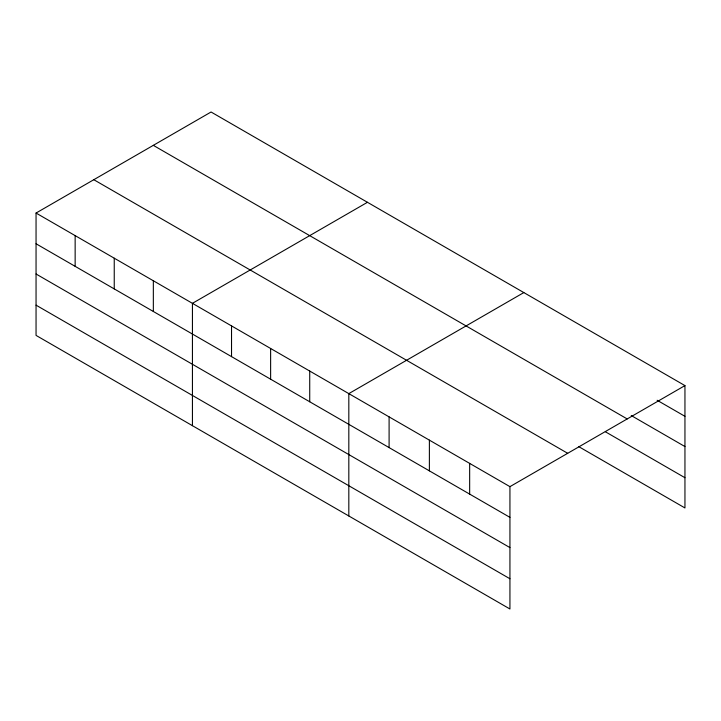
<?xml version="1.0" encoding="UTF-8"?>
<svg xmlns="http://www.w3.org/2000/svg" width="721" height="721" viewBox="0 0 721 721"><rect width="100%" height="100%" fill="white"/><g stroke="black" fill="none" stroke-linecap="round" stroke-linejoin="round"><path stroke-width="1.08" d="M36.05 213.046L509.936 486.648L509.936 608.993L36.05 335.4L36.05 213.046L211.064 112.007L684.95 385.6L684.95 507.954L578.494 446.488M367.449 202.295L192.435 303.334L192.435 425.687M523.825 292.582L348.82 393.621L348.82 515.975M509.936 486.648L684.95 385.6M657.137 400.263L684.95 416.314M631.245 415.548L684.95 446.56M153.312 145.354L627.198 418.946M605.352 431.753L684.95 477.717M93.802 179.7L567.688 453.302M36.05 243.761L509.936 517.363M36.05 273.998L509.936 547.6M36.05 305.154L509.936 578.756M469.659 463.387L469.659 494.101M429.383 440.134L429.383 470.849M389.097 416.873L389.097 447.597M309.724 371.054L309.724 401.768M270.627 348.477L270.627 379.192M231.531 325.91L231.531 356.625M153.339 280.766L153.339 311.481M114.242 258.19L114.242 288.905M75.146 235.623L75.146 266.337"/></g></svg>
